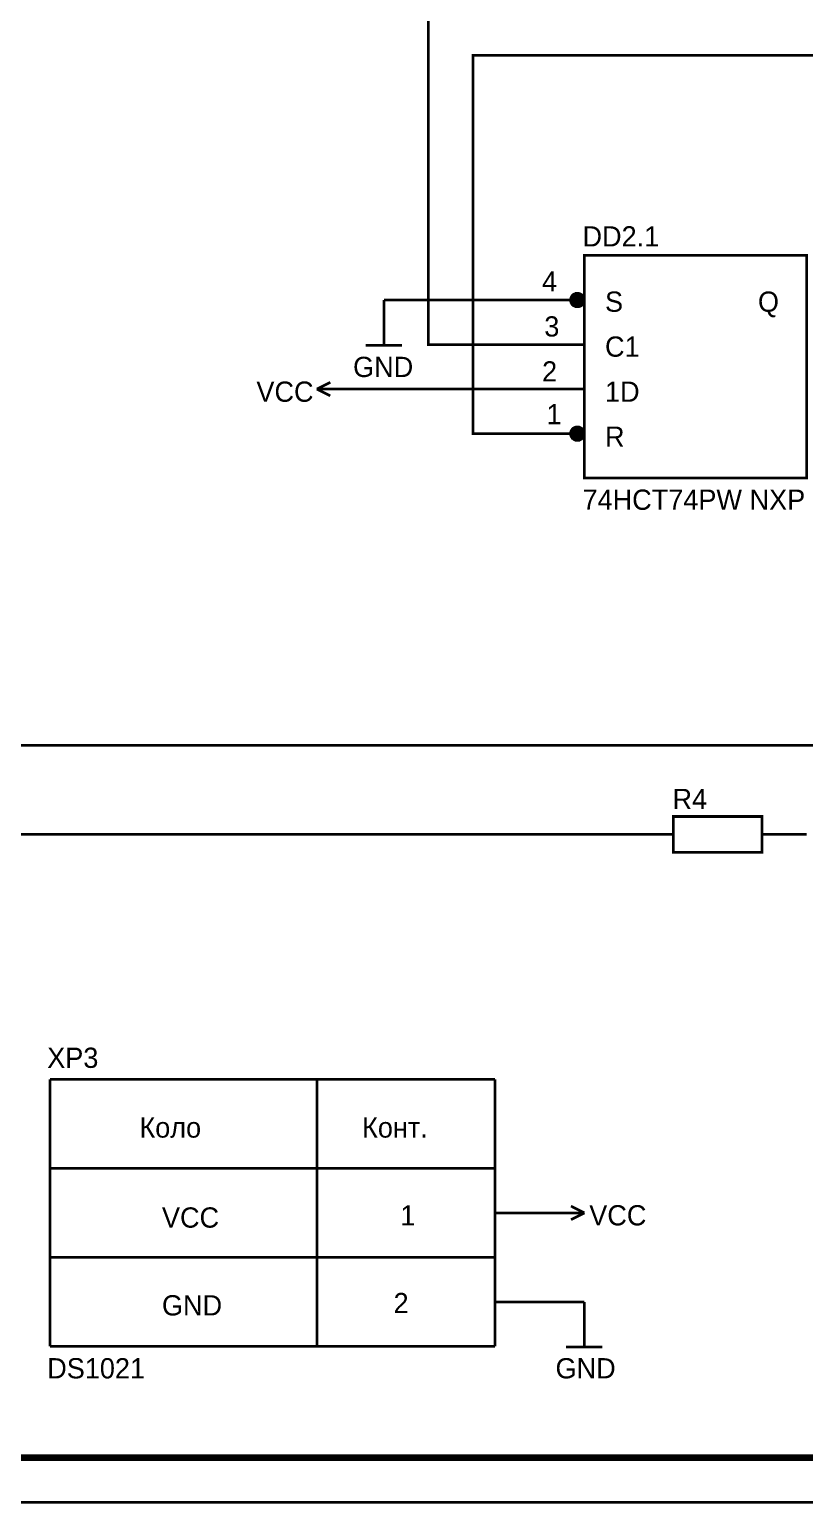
# Model space of a CAD drawing. Header units: millimetres. Extents: x 0 to 594, y 0 to 420.
# Drawn here: x 90.2 to 177.3, y -0.1 to 165.4 of the extents above; entities that cross this region are included whole.
import ezdxf

# ---------------------------------------------------------------- set-up
doc = ezdxf.new("R2010")
doc.units = ezdxf.units.MM
doc.layers.add('Sheet', color=255, linetype='Continuous')

msp = doc.modelspace()

# ---------------------------------------------------------------- linework, layer by layer
at = {"layer": 'Sheet'}
for points, const_width in [([(0.06, 420), (593.97, 420), (593.97, 0), (0.06, 0), (0.06, 420)], 0.3), ([(0.06, 420), (593.97, 420), (593.97, 0), (0.06, 0), (0.06, 420)], 0.3), ([(0.06, 420), (0.06, 0), (593.97, 0), (593.97, 420), (0.06, 420), (0.06, 420)], 0.0991), ([(0.06, 420), (0.06, 0), (593.97, 0), (593.97, 420), (0.06, 420), (0.06, 420)], 0.0991), ([(152.54, 140), (177.52, 140), (177.52, 115), (152.54, 115), (152.54, 140)], 0.3), ([(162.54, 77), (172.53, 77), (172.53, 72.99), (162.54, 72.99), (162.54, 77)], 0.3)]:
    msp.add_lwpolyline(points, close=True, dxfattribs=dict(at, const_width=const_width))
for points, const_width in [([(147.54, 129.99), (135.05, 129.99), (135.05, 269.99), (155.04, 269.99)], 0.3), ([(147.54, 119.99), (140.04, 119.99), (140.04, 162.49), (187.54, 162.49), (202.52, 162.49), (215.03, 162.49), (215.03, 152.49)], 0.3), ([(151.77, 135.75), (151.74, 135.75), (151.69, 135.75), (151.66, 135.74), (151.61, 135.74), (151.58, 135.74), (151.55, 135.72), (151.52, 135.7), (151.48, 135.69), (151.44, 135.67), (151.41, 135.66), (151.37, 135.64), (151.34, 135.63), (151.31, 135.61), (151.3, 135.58), (151.26, 135.56), (151.23, 135.53), (151.22, 135.5), (151.18, 135.48), (151.17, 135.45), (151.14, 135.42), (151.12, 135.39), (151.11, 135.36), (151.09, 135.32), (151.07, 135.29), (151.06, 135.26), (151.04, 135.21), (151.04, 135.18), (151.03, 135.15), (151.03, 135.1), (151.01, 135.07), (151.01, 135.04), (151.01, 134.99)], 0.3), ([(151.01, 134.99), (151.01, 135.04), (151.01, 135.07), (151.03, 135.1), (151.03, 135.15), (151.04, 135.18), (151.04, 135.21), (151.06, 135.26), (151.07, 135.29), (151.09, 135.32), (151.11, 135.36), (151.12, 135.39), (151.14, 135.42), (151.17, 135.45), (151.18, 135.48), (151.22, 135.5), (151.23, 135.53), (151.26, 135.56), (151.3, 135.58), (151.31, 135.61), (151.34, 135.63), (151.37, 135.64), (151.41, 135.66), (151.44, 135.67), (151.48, 135.69), (151.52, 135.7), (151.55, 135.72), (151.58, 135.74), (151.61, 135.74), (151.66, 135.74), (151.69, 135.75), (151.74, 135.75), (151.77, 135.75)], 0.0991), ([(152.54, 134.99), (152.54, 135.04), (152.54, 135.07), (152.53, 135.1), (152.53, 135.15), (152.51, 135.18), (152.51, 135.21), (152.5, 135.26), (152.48, 135.29), (152.46, 135.32), (152.45, 135.36), (152.43, 135.39), (152.42, 135.42), (152.38, 135.45), (152.37, 135.48), (152.34, 135.5), (152.32, 135.53), (152.29, 135.56), (152.26, 135.58), (152.23, 135.61), (152.2, 135.63), (152.16, 135.64), (152.13, 135.66), (152.1, 135.67), (152.07, 135.69), (152.04, 135.7), (152.01, 135.72), (151.96, 135.74), (151.93, 135.74), (151.88, 135.74), (151.85, 135.75), (151.82, 135.75), (151.77, 135.75)], 0.3), ([(151.77, 135.75), (151.77, 135.75)], 0.0991), ([(151.77, 135.75), (151.82, 135.75), (151.85, 135.75), (151.88, 135.74), (151.93, 135.74), (151.96, 135.74), (152.01, 135.72), (152.04, 135.7), (152.07, 135.69), (152.1, 135.67), (152.13, 135.66), (152.16, 135.64), (152.2, 135.63), (152.23, 135.61), (152.26, 135.58), (152.29, 135.56), (152.32, 135.53), (152.34, 135.5), (152.37, 135.48), (152.38, 135.45), (152.42, 135.42), (152.43, 135.39), (152.45, 135.36), (152.46, 135.32), (152.48, 135.29), (152.5, 135.26), (152.51, 135.21), (152.51, 135.18), (152.53, 135.15), (152.53, 135.1), (152.54, 135.07), (152.54, 135.04), (152.54, 134.99)], 0.0991), ([(130.04, 134.99), (130.04, 129.91)], 0.3), ([(147.54, 134.99), (130.04, 134.99)], 0.3), ([(152.54, 134.99), (147.54, 134.99)], 0.3), ([(151.01, 134.99), (151.01, 134.95), (151.01, 134.91), (151.03, 134.88), (151.03, 134.84), (151.04, 134.8), (151.04, 134.77), (151.06, 134.72), (151.07, 134.69), (151.09, 134.66), (151.11, 134.63), (151.12, 134.6), (151.14, 134.57), (151.17, 134.54), (151.18, 134.5), (151.22, 134.49), (151.23, 134.46), (151.26, 134.42), (151.3, 134.41), (151.31, 134.38), (151.34, 134.36), (151.37, 134.35), (151.41, 134.33), (151.44, 134.31), (151.48, 134.3), (151.52, 134.28), (151.55, 134.27), (151.58, 134.25), (151.61, 134.25), (151.66, 134.25), (151.69, 134.24), (151.74, 134.24), (151.77, 134.24)], 0.3), ([(151.77, 134.24), (151.74, 134.24), (151.69, 134.24), (151.66, 134.25), (151.61, 134.25), (151.58, 134.25), (151.55, 134.27), (151.52, 134.28), (151.48, 134.3), (151.44, 134.31), (151.41, 134.33), (151.37, 134.35), (151.34, 134.36), (151.31, 134.38), (151.3, 134.41), (151.26, 134.42), (151.23, 134.46), (151.22, 134.49), (151.18, 134.5), (151.17, 134.54), (151.14, 134.57), (151.12, 134.6), (151.11, 134.63), (151.09, 134.66), (151.07, 134.69), (151.06, 134.72), (151.04, 134.77), (151.04, 134.8), (151.03, 134.84), (151.03, 134.88), (151.01, 134.91), (151.01, 134.95), (151.01, 134.99)], 0.0991), ([(151.01, 134.99), (151.01, 134.99)], 0.0991), ([(151.77, 134.24), (151.82, 134.24), (151.85, 134.24), (151.88, 134.25), (151.93, 134.25), (151.96, 134.25), (152.01, 134.27), (152.04, 134.28), (152.07, 134.3), (152.1, 134.31), (152.13, 134.33), (152.16, 134.35), (152.2, 134.36), (152.23, 134.38), (152.26, 134.41), (152.29, 134.42), (152.32, 134.46), (152.34, 134.49), (152.37, 134.5), (152.38, 134.54), (152.42, 134.57), (152.43, 134.6), (152.45, 134.63), (152.46, 134.66), (152.48, 134.69), (152.5, 134.72), (152.51, 134.77), (152.51, 134.8), (152.53, 134.84), (152.53, 134.88), (152.54, 134.91), (152.54, 134.95), (152.54, 134.99)], 0.3), ([(152.54, 134.99), (152.54, 134.95), (152.54, 134.91), (152.53, 134.88), (152.53, 134.84), (152.51, 134.8), (152.51, 134.77), (152.5, 134.72), (152.48, 134.69), (152.46, 134.66), (152.45, 134.63), (152.43, 134.6), (152.42, 134.57), (152.38, 134.54), (152.37, 134.5), (152.34, 134.49), (152.32, 134.46), (152.29, 134.42), (152.26, 134.41), (152.23, 134.38), (152.2, 134.36), (152.16, 134.35), (152.13, 134.33), (152.1, 134.31), (152.07, 134.3), (152.04, 134.28), (152.01, 134.27), (151.96, 134.25), (151.93, 134.25), (151.88, 134.25), (151.85, 134.24), (151.82, 134.24), (151.77, 134.24)], 0.0991), ([(152.54, 134.99), (152.54, 134.99), (152.54, 134.99), (152.54, 134.99), (152.54, 134.99), (152.54, 134.99), (152.54, 134.99), (152.54, 134.99), (152.54, 134.99), (152.54, 134.99), (152.54, 134.99), (152.54, 134.99), (152.54, 134.99), (152.54, 134.99), (152.54, 134.99), (152.54, 134.99), (152.54, 134.99), (152.54, 134.99), (152.54, 134.99), (152.54, 134.99), (152.54, 134.99), (152.54, 134.99), (152.54, 134.99), (152.54, 134.99), (152.54, 134.99), (152.54, 134.99), (152.54, 134.99), (152.54, 134.99), (152.54, 134.99), (152.54, 134.99), (152.54, 134.99), (152.54, 134.99), (152.54, 134.99)], 0.0991), ([(152.54, 134.99), (152.54, 134.99)], 0.0991), ([(128, 129.91), (132.08, 129.91)], 0.3), ([(152.54, 129.99), (147.54, 129.99)], 0.3), ([(122.51, 125), (124.02, 125.75)], 0.3), ([(122.51, 125), (124.02, 124.24)], 0.3), ([(125.03, 125), (122.51, 125)], 0.3), ([(147.54, 125), (125.03, 125)], 0.3), ([(152.54, 125), (147.54, 125)], 0.3), ([(151.77, 120.75), (151.74, 120.75), (151.69, 120.75), (151.66, 120.73), (151.61, 120.73), (151.58, 120.73), (151.55, 120.72), (151.52, 120.7), (151.48, 120.68), (151.44, 120.67), (151.41, 120.65), (151.37, 120.64), (151.34, 120.62), (151.31, 120.6), (151.3, 120.57), (151.26, 120.56), (151.23, 120.53), (151.22, 120.49), (151.18, 120.48), (151.17, 120.45), (151.14, 120.42), (151.12, 120.38), (151.11, 120.35), (151.09, 120.32), (151.07, 120.29), (151.06, 120.26), (151.04, 120.21), (151.04, 120.18), (151.03, 120.15), (151.03, 120.1), (151.01, 120.07), (151.01, 120.04), (151.01, 119.99)], 0.3), ([(152.54, 119.99), (152.54, 120.04), (152.54, 120.07), (152.53, 120.1), (152.53, 120.15), (152.51, 120.18), (152.51, 120.21), (152.5, 120.26), (152.48, 120.29), (152.46, 120.32), (152.45, 120.35), (152.43, 120.38), (152.42, 120.42), (152.38, 120.45), (152.37, 120.48), (152.34, 120.49), (152.32, 120.53), (152.29, 120.56), (152.26, 120.57), (152.23, 120.6), (152.2, 120.62), (152.16, 120.64), (152.13, 120.65), (152.1, 120.67), (152.07, 120.68), (152.04, 120.7), (152.01, 120.72), (151.96, 120.73), (151.93, 120.73), (151.88, 120.73), (151.85, 120.75), (151.82, 120.75), (151.77, 120.75)], 0.3), ([(152.54, 119.99), (147.54, 119.99)], 0.3), ([(151.01, 119.99), (151.01, 119.96), (151.01, 119.91), (151.03, 119.88), (151.03, 119.83), (151.04, 119.8), (151.04, 119.77), (151.06, 119.74), (151.07, 119.7), (151.09, 119.66), (151.11, 119.63), (151.12, 119.59), (151.14, 119.56), (151.17, 119.53), (151.18, 119.51), (151.22, 119.48), (151.23, 119.45), (151.26, 119.44), (151.3, 119.4), (151.31, 119.39), (151.34, 119.36), (151.37, 119.34), (151.41, 119.33), (151.44, 119.31), (151.48, 119.29), (151.52, 119.28), (151.55, 119.26), (151.58, 119.26), (151.61, 119.25), (151.66, 119.25), (151.69, 119.23), (151.74, 119.23), (151.77, 119.23)], 0.3), ([(151.01, 119.99), (151.01, 120.04), (151.01, 120.07), (151.03, 120.1), (151.03, 120.15), (151.04, 120.18), (151.04, 120.21), (151.06, 120.26), (151.07, 120.29), (151.09, 120.32), (151.11, 120.35), (151.12, 120.38), (151.14, 120.42), (151.17, 120.45), (151.18, 120.48), (151.22, 120.49), (151.23, 120.53), (151.26, 120.56), (151.3, 120.57), (151.31, 120.6), (151.34, 120.62), (151.37, 120.64), (151.41, 120.65), (151.44, 120.67), (151.48, 120.68), (151.52, 120.7), (151.55, 120.72), (151.58, 120.73), (151.61, 120.73), (151.66, 120.73), (151.69, 120.75), (151.74, 120.75), (151.77, 120.75)], 0.0991), ([(151.77, 119.23), (151.74, 119.23), (151.69, 119.23), (151.66, 119.25), (151.61, 119.25), (151.58, 119.26), (151.55, 119.26), (151.52, 119.28), (151.48, 119.29), (151.44, 119.31), (151.41, 119.33), (151.37, 119.34), (151.34, 119.36), (151.31, 119.39), (151.3, 119.4), (151.26, 119.44), (151.23, 119.45), (151.22, 119.48), (151.18, 119.51), (151.17, 119.53), (151.14, 119.56), (151.12, 119.59), (151.11, 119.63), (151.09, 119.66), (151.07, 119.7), (151.06, 119.74), (151.04, 119.77), (151.04, 119.8), (151.03, 119.83), (151.03, 119.88), (151.01, 119.91), (151.01, 119.96), (151.01, 119.99)], 0.0991), ([(151.01, 119.99), (151.01, 119.99)], 0.0991), ([(151.77, 119.23), (151.82, 119.23), (151.85, 119.23), (151.88, 119.25), (151.93, 119.25), (151.96, 119.26), (152.01, 119.26), (152.04, 119.28), (152.07, 119.29), (152.1, 119.31), (152.13, 119.33), (152.16, 119.34), (152.2, 119.36), (152.23, 119.39), (152.26, 119.4), (152.29, 119.44), (152.32, 119.45), (152.34, 119.48), (152.37, 119.51), (152.38, 119.53), (152.42, 119.56), (152.43, 119.59), (152.45, 119.63), (152.46, 119.66), (152.48, 119.7), (152.5, 119.74), (152.51, 119.77), (152.51, 119.8), (152.53, 119.83), (152.53, 119.88), (152.54, 119.91), (152.54, 119.96), (152.54, 119.99)], 0.3), ([(151.77, 120.75), (151.77, 120.75)], 0.0991), ([(151.77, 120.75), (151.82, 120.75), (151.85, 120.75), (151.88, 120.73), (151.93, 120.73), (151.96, 120.73), (152.01, 120.72), (152.04, 120.7), (152.07, 120.68), (152.1, 120.67), (152.13, 120.65), (152.16, 120.64), (152.2, 120.62), (152.23, 120.6), (152.26, 120.57), (152.29, 120.56), (152.32, 120.53), (152.34, 120.49), (152.37, 120.48), (152.38, 120.45), (152.42, 120.42), (152.43, 120.38), (152.45, 120.35), (152.46, 120.32), (152.48, 120.29), (152.5, 120.26), (152.51, 120.21), (152.51, 120.18), (152.53, 120.15), (152.53, 120.1), (152.54, 120.07), (152.54, 120.04), (152.54, 119.99)], 0.0991), ([(152.54, 119.99), (152.54, 119.96), (152.54, 119.91), (152.53, 119.88), (152.53, 119.83), (152.51, 119.8), (152.51, 119.77), (152.5, 119.74), (152.48, 119.7), (152.46, 119.66), (152.45, 119.63), (152.43, 119.59), (152.42, 119.56), (152.38, 119.53), (152.37, 119.51), (152.34, 119.48), (152.32, 119.45), (152.29, 119.44), (152.26, 119.4), (152.23, 119.39), (152.2, 119.36), (152.16, 119.34), (152.13, 119.33), (152.1, 119.31), (152.07, 119.29), (152.04, 119.28), (152.01, 119.26), (151.96, 119.26), (151.93, 119.25), (151.88, 119.25), (151.85, 119.23), (151.82, 119.23), (151.77, 119.23)], 0.0991), ([(152.54, 119.99), (152.54, 119.99), (152.54, 119.99), (152.54, 119.99), (152.54, 119.99), (152.54, 119.99), (152.54, 119.99), (152.54, 119.99), (152.54, 119.99), (152.54, 119.99), (152.54, 119.99), (152.54, 119.99), (152.54, 119.99), (152.54, 119.99), (152.54, 119.99), (152.54, 119.99), (152.54, 119.99), (152.54, 119.99), (152.54, 119.99), (152.54, 119.99), (152.54, 119.99), (152.54, 119.99), (152.54, 119.99), (152.54, 119.99), (152.54, 119.99), (152.54, 119.99), (152.54, 119.99), (152.54, 119.99), (152.54, 119.99), (152.54, 119.99), (152.54, 119.99), (152.54, 119.99), (152.54, 119.99)], 0.0991), ([(152.54, 119.99), (152.54, 119.99)], 0.0991), ([(205.03, 84.99), (80.05, 84.99)], 0.3), ([(157.53, 74.99), (87.55, 74.99)], 0.3), ([(162.54, 74.99), (157.53, 74.99)], 0.3), ([(172.53, 74.99), (177.52, 74.99)], 0.3), ([(122.54, 47.49), (92.55, 47.49)], 0.3), ([(92.55, 47.49), (92.55, 37.5)], 0.3), ([(142.53, 47.49), (122.54, 47.49)], 0.3), ([(122.54, 47.49), (122.54, 37.5)], 0.3), ([(122.54, 37.5), (122.54, 47.49)], 0.3), ([(142.53, 37.5), (142.53, 47.49)], 0.3), ([(122.54, 37.5), (92.55, 37.5)], 0.3), ([(92.55, 37.5), (92.55, 27.5)], 0.3), ([(122.54, 27.5), (122.54, 37.5)], 0.3), ([(122.54, 37.5), (142.53, 37.5)], 0.3), ([(122.54, 17.5), (122.54, 37.5)], 0.3), ([(142.53, 37.5), (142.53, 17.5)], 0.3), ([(152.57, 32.49), (151.06, 33.25)], 0.3), ([(142.53, 32.49), (147.54, 32.49)], 0.3), ([(147.54, 32.49), (150.03, 32.49)], 0.3), ([(150.03, 32.49), (152.57, 32.49)], 0.3), ([(152.57, 32.49), (151.06, 31.73)], 0.3), ([(92.55, 27.5), (122.54, 27.5)], 0.3), ([(92.55, 17.5), (92.55, 27.5)], 0.3), ([(142.53, 27.5), (122.54, 27.5)], 0.3), ([(122.54, 27.5), (122.54, 17.5)], 0.3), ([(142.53, 22.49), (147.54, 22.49)], 0.3), ([(147.54, 22.49), (152.54, 22.49)], 0.3), ([(152.54, 22.49), (152.54, 17.41)], 0.3), ([(122.54, 17.5), (92.55, 17.5)], 0.3), ([(142.53, 17.5), (122.54, 17.5)], 0.3), ([(150.51, 17.41), (154.56, 17.41)], 0.3), ([(20.05, 4.99), (588.95, 4.99)], 0.749)]:
    msp.add_lwpolyline(points, dxfattribs=dict(at, const_width=const_width))
at = {"layer": 'Sheet', "const_width": 0.762}
for points in [[(151.36, 135, 1), (152.12, 135, 1)], [(151.36, 120, 1), (152.12, 120, 1)]]:
    msp.add_lwpolyline(points, format="xyb", close=True, dxfattribs=at)

# ---------------------------------------------------------------- texts
at = {"layer": 'Sheet'}
for s, height, p in [('DD2.1', 2.274, (152.35, 141.01)), ('4', 2.27, (147.81, 135.96)), ('S', 2.27, (154.88, 133.68)), ('Q', 2.27, (172.06, 133.68)), ('3', 2.27, (148.06, 130.9)), ('C1', 2.274, (154.88, 128.63)), ('GND', 2.274, (126.58, 126.35)), ('2', 2.27, (147.81, 125.85)), ('VCC', 2.274, (115.72, 123.57)), ('1D', 2.274, (154.88, 123.57)), ('1', 2.27, (148.31, 121.05)), ('R', 2.27, (154.88, 118.52)), ('74HCT74PW NXP', 2.2744, (152.35, 111.44)), ('R4', 2.274, (162.46, 77.83)), ('XP3', 2.274, (92.22, 48.77)), ('Коло', 2.274, (102.58, 40.94)), ('Конт.', 2.274, (127.59, 40.94)), ('VCC', 2.274, (105.11, 30.83)), ('1', 2.27, (131.89, 31.08)), ('VCC', 2.274, (153.11, 31.08)), ('GND', 2.274, (105.11, 20.97)), ('2', 2.27, (131.13, 21.23)), ('DS1021', 2.274, (92.22, 13.9)), ('GND', 2.274, (149.32, 13.9))]:
    msp.add_text(s, height=height, dxfattribs=at).set_placement(p)

doc.saveas('drawing.dxf')
